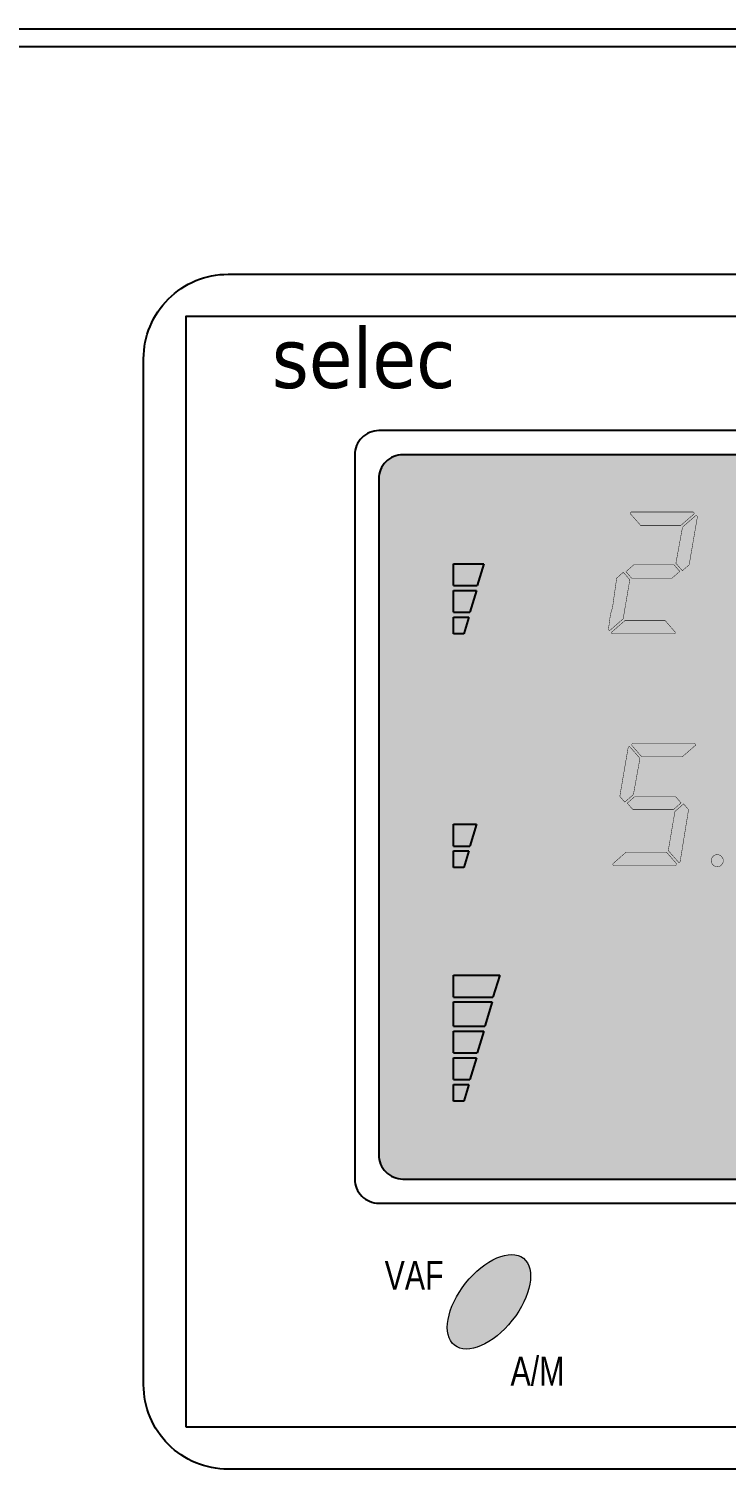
# Model space of a CAD drawing. Header units: inches. Extents: x 21 to 136330, y 8 to 58290.
# Drawn here: x 29113.3 to 29171.1, y 44334.2 to 44453.5 of the extents above; entities that cross this region are included whole.
import ezdxf

# ---------------------------------------------------------------- set-up
doc = ezdxf.new("R2010")
doc.units = ezdxf.units.IN
doc.header["$MEASUREMENT"] = 0
doc.layers.add('@.0.DM. NÉT CHÍNH', color=7, linetype='Continuous')
doc.layers.add('Text', color=4, linetype='Continuous')
doc.styles.get("Standard").update_dxf_attribs({"font": 'arial.ttf'})
doc.styles.add('T25', font='', dxfattribs={"width": 0.8})
doc.styles.get('T25').set_extended_font_data('Dotum')

# ---------------------------------------------------------------- blocks, each defined once
blk = doc.blocks.new('*U118')
at = {"lineweight": 9}
h = blk.add_hatch(color=250, dxfattribs=at)
h.set_gradient(color1=(217, 227, 231), color2=(224, 232, 235), one_color=1, tint=0.9, name='INVCYLINDER')
edge = h.paths.add_edge_path()
edge.add_line((-28, -74.96), (28, -74.96))
edge.add_arc((28, -72.96), 2, 270, 360)
edge.add_line((30, -72.96), (30, -16.96))
edge.add_arc((28, -16.96), 2, 0, 90)
edge.add_line((28, -14.96), (-28, -14.96))
edge.add_arc((-28, -16.96), 2, 90, 180)
edge.add_line((-30, -16.96), (-30, -72.96))
edge.add_arc((-28, -72.96), 2, 180, 270)
h = blk.add_hatch(color=2, dxfattribs=at)
edge = h.paths.add_edge_path()
edge.add_ellipse((-20.87, -85.13), major_axis=(2.86, 3.6), ratio=0.53719, start_angle=0, end_angle=360)
at = {"color": 250}
for p, q in [((-23.8, -25.8), (-23.8, -23.98)), ((-23.8, -23.98), (-21.29, -23.98)), ((-23.8, -25.8), (-23.8, -23.98)), ((-23.8, -23.98), (-21.29, -23.98)), ((-23.8, -25.8), (-23.8, -23.98)), ((-23.8, -23.98), (-21.29, -23.98)), ((-23.8, -25.8), (-23.8, -23.98)), ((-23.8, -23.98), (-21.29, -23.98)), ((-21.29, -23.98), (-21.84, -25.8)), ((-21.29, -23.98), (-21.84, -25.8)), ((-21.29, -23.98), (-21.84, -25.8)), ((-21.29, -23.98), (-21.84, -25.8)), ((-23.8, -25.8), (-21.84, -25.8)), ((-23.8, -25.8), (-21.84, -25.8)), ((-23.8, -25.8), (-21.84, -25.8)), ((-23.8, -25.8), (-21.84, -25.8)), ((-23.8, -28.01), (-23.8, -26.2)), ((-23.8, -26.2), (-21.91, -26.2)), ((-23.8, -28.01), (-23.8, -26.2)), ((-23.8, -26.2), (-21.91, -26.2)), ((-23.8, -28.01), (-23.8, -26.2)), ((-23.8, -26.2), (-21.91, -26.2)), ((-23.8, -28.01), (-23.8, -26.2)), ((-23.8, -26.2), (-21.91, -26.2)), ((-21.91, -26.2), (-22.46, -28.01)), ((-21.91, -26.2), (-22.46, -28.01)), ((-21.91, -26.2), (-22.46, -28.01)), ((-21.91, -26.2), (-22.46, -28.01)), ((-23.8, -28.01), (-22.46, -28.01)), ((-23.8, -28.01), (-22.46, -28.01)), ((-23.8, -28.01), (-22.46, -28.01)), ((-23.8, -28.01), (-22.46, -28.01)), ((-23.8, -29.8), (-23.8, -28.41)), ((-23.8, -28.41), (-22.53, -28.41)), ((-23.8, -29.8), (-23.8, -28.41)), ((-23.8, -28.41), (-22.53, -28.41)), ((-23.8, -29.8), (-23.8, -28.41)), ((-23.8, -28.41), (-22.53, -28.41)), ((-23.8, -29.8), (-23.8, -28.41)), ((-23.8, -28.41), (-22.53, -28.41)), ((-22.53, -28.41), (-22.95, -29.8)), ((-22.53, -28.41), (-22.95, -29.8)), ((-22.53, -28.41), (-22.95, -29.8)), ((-22.53, -28.41), (-22.95, -29.8)), ((-22.95, -29.8), (-23.8, -29.8)), ((-22.95, -29.8), (-23.8, -29.8)), ((-22.95, -29.8), (-23.8, -29.8)), ((-22.95, -29.8), (-23.8, -29.8)), ((-23.8, -47.37), (-23.8, -45.55)), ((-23.8, -45.55), (-21.91, -45.55)), ((-23.8, -47.37), (-23.8, -45.55)), ((-23.8, -45.55), (-21.91, -45.55)), ((-23.8, -47.37), (-23.8, -45.55)), ((-23.8, -45.55), (-21.91, -45.55)), ((-23.8, -47.37), (-23.8, -45.55)), ((-23.8, -45.55), (-21.91, -45.55)), ((-21.91, -45.55), (-22.46, -47.37)), ((-21.91, -45.55), (-22.46, -47.37)), ((-21.91, -45.55), (-22.46, -47.37)), ((-21.91, -45.55), (-22.46, -47.37)), ((-23.8, -47.37), (-22.46, -47.37)), ((-23.8, -47.37), (-22.46, -47.37)), ((-23.8, -47.37), (-22.46, -47.37)), ((-23.8, -47.37), (-22.46, -47.37)), ((-23.8, -49.15), (-23.8, -47.77)), ((-23.8, -47.77), (-22.53, -47.77)), ((-23.8, -49.15), (-23.8, -47.77)), ((-23.8, -47.77), (-22.53, -47.77)), ((-23.8, -49.15), (-23.8, -47.77)), ((-23.8, -47.77), (-22.53, -47.77)), ((-23.8, -49.15), (-23.8, -47.77)), ((-23.8, -47.77), (-22.53, -47.77)), ((-22.53, -47.77), (-22.95, -49.15)), ((-22.53, -47.77), (-22.95, -49.15)), ((-22.53, -47.77), (-22.95, -49.15)), ((-22.53, -47.77), (-22.95, -49.15)), ((-22.95, -49.15), (-23.8, -49.15)), ((-22.95, -49.15), (-23.8, -49.15)), ((-22.95, -49.15), (-23.8, -49.15)), ((-22.95, -49.15), (-23.8, -49.15)), ((-23.8, -59.88), (-23.8, -58.07)), ((-23.8, -58.07), (-19.98, -58.07)), ((-23.8, -59.88), (-23.8, -58.07)), ((-23.8, -58.07), (-19.98, -58.07)), ((-23.8, -59.88), (-23.8, -58.07)), ((-23.8, -58.07), (-19.98, -58.07)), ((-23.8, -59.88), (-23.8, -58.07)), ((-23.8, -58.07), (-19.98, -58.07)), ((-19.98, -58.07), (-20.54, -59.88)), ((-19.98, -58.07), (-20.54, -59.88)), ((-19.98, -58.07), (-20.54, -59.88)), ((-19.98, -58.07), (-20.54, -59.88)), ((-23.8, -59.88), (-20.54, -59.88)), ((-23.8, -59.88), (-20.54, -59.88)), ((-23.8, -59.88), (-20.54, -59.88)), ((-23.8, -59.88), (-20.54, -59.88)), ((-23.8, -62.3), (-23.8, -60.28)), ((-23.8, -60.28), (-20.6, -60.28)), ((-23.8, -62.3), (-23.8, -60.28)), ((-23.8, -60.28), (-20.6, -60.28)), ((-23.8, -62.3), (-23.8, -60.28)), ((-23.8, -60.28), (-20.6, -60.28)), ((-23.8, -62.3), (-23.8, -60.28)), ((-23.8, -60.28), (-20.6, -60.28)), ((-20.6, -60.28), (-21.22, -62.3)), ((-20.6, -60.28), (-21.22, -62.3)), ((-20.6, -60.28), (-21.22, -62.3)), ((-20.6, -60.28), (-21.22, -62.3)), ((-23.8, -62.3), (-21.22, -62.3)), ((-23.8, -62.3), (-21.22, -62.3)), ((-23.8, -62.3), (-21.22, -62.3)), ((-23.8, -62.3), (-21.22, -62.3)), ((-23.8, -64.51), (-23.8, -62.7)), ((-23.8, -62.7), (-21.29, -62.7)), ((-23.8, -64.51), (-23.8, -62.7)), ((-23.8, -62.7), (-21.29, -62.7)), ((-23.8, -64.51), (-23.8, -62.7)), ((-23.8, -62.7), (-21.29, -62.7)), ((-23.8, -64.51), (-23.8, -62.7)), ((-23.8, -62.7), (-21.29, -62.7)), ((-21.29, -62.7), (-21.84, -64.51)), ((-21.29, -62.7), (-21.84, -64.51)), ((-21.29, -62.7), (-21.84, -64.51)), ((-21.29, -62.7), (-21.84, -64.51)), ((-23.8, -64.51), (-21.84, -64.51)), ((-23.8, -64.51), (-21.84, -64.51)), ((-23.8, -64.51), (-21.84, -64.51)), ((-23.8, -64.51), (-21.84, -64.51)), ((-23.8, -66.72), (-23.8, -64.91)), ((-23.8, -64.91), (-21.91, -64.91)), ((-23.8, -66.72), (-23.8, -64.91)), ((-23.8, -64.91), (-21.91, -64.91)), ((-23.8, -66.72), (-23.8, -64.91)), ((-23.8, -64.91), (-21.91, -64.91)), ((-23.8, -66.72), (-23.8, -64.91)), ((-23.8, -64.91), (-21.91, -64.91)), ((-21.91, -64.91), (-22.46, -66.72)), ((-21.91, -64.91), (-22.46, -66.72)), ((-21.91, -64.91), (-22.46, -66.72)), ((-21.91, -64.91), (-22.46, -66.72)), ((-23.8, -66.72), (-22.46, -66.72)), ((-23.8, -66.72), (-22.46, -66.72)), ((-23.8, -66.72), (-22.46, -66.72)), ((-23.8, -66.72), (-22.46, -66.72)), ((-23.8, -68.51), (-23.8, -67.12)), ((-23.8, -67.12), (-22.53, -67.12)), ((-23.8, -68.51), (-23.8, -67.12)), ((-23.8, -67.12), (-22.53, -67.12)), ((-23.8, -68.51), (-23.8, -67.12)), ((-23.8, -67.12), (-22.53, -67.12)), ((-23.8, -68.51), (-23.8, -67.12)), ((-23.8, -67.12), (-22.53, -67.12)), ((-22.53, -67.12), (-22.95, -68.51)), ((-22.53, -67.12), (-22.95, -68.51)), ((-22.53, -67.12), (-22.95, -68.51)), ((-22.53, -67.12), (-22.95, -68.51)), ((-22.95, -68.51), (-23.8, -68.51)), ((-22.95, -68.51), (-23.8, -68.51)), ((-22.95, -68.51), (-23.8, -68.51)), ((-22.95, -68.51), (-23.8, -68.51))]:
    blk.add_line(p, q, dxfattribs=at)
for points in [[(-42.5, 0), (42.5, 0, -0.414214), (49.5, -7), (49.5, -92, -0.414214), (42.5, -99), (-42.5, -99, -0.414214), (-49.5, -92), (-49.5, -7, -0.414214)], [(-28, -74.96), (28, -74.96, 0.414214), (30, -72.96), (30, -16.96, 0.414214), (28, -14.96), (-28, -14.96, 0.414214), (-30, -16.96), (-30, -72.96, 0.414214)]]:
    blk.add_lwpolyline(points, format="xyb", close=True)
at = {"color": 56}
blk.add_lwpolyline([(-46, -95.5), (46, -95.5), (46, -3.5), (-46, -3.5)], close=True, dxfattribs=at)
at = {"color": 252, "true_color": 0x9e9e8a}
blk.add_lwpolyline([(-30, -76.96), (30, -76.96, 0.414214), (32, -74.96), (32, -14.96, 0.414214), (30, -12.96), (-30, -12.96, 0.414214), (-32, -14.96), (-32, -74.96, 0.414214)], format="xyb", close=True, dxfattribs=at)
at = {"color": 250, "linetype": 'ByBlock', "lineweight": -2, "const_width": 0.0353}
for points in [[(-9.12, -19.87), (-9.12, -19.86), (-9.13, -19.85), (-9.13, -19.84), (-9.14, -19.83), (-9.14, -19.81), (-9.14, -19.8), (-9.14, -19.77), (-9.13, -19.75), (-9.11, -19.73), (-9.09, -19.72), (-9.07, -19.7), (-9.04, -19.7), (-3.95, -19.7), (-3.93, -19.7), (-3.9, -19.72), (-3.88, -19.73), (-3.87, -19.75), (-3.86, -19.77), (-3.85, -19.8), (-3.86, -19.82), (-3.86, -19.83), (-3.86, -19.84), (-3.87, -19.86), (-3.88, -19.87), (-3.89, -19.88), (-4.95, -20.8), (-8.3, -20.8)], [(-9.12, -19.87), (-9.12, -19.86), (-9.13, -19.85), (-9.13, -19.84), (-9.14, -19.83), (-9.14, -19.81), (-9.14, -19.8), (-9.14, -19.77), (-9.13, -19.75), (-9.11, -19.73), (-9.09, -19.72), (-9.07, -19.7), (-9.04, -19.7), (-3.95, -19.7), (-3.93, -19.7), (-3.9, -19.72), (-3.88, -19.73), (-3.87, -19.75), (-3.86, -19.77), (-3.85, -19.8), (-3.86, -19.82), (-3.86, -19.83), (-3.86, -19.84), (-3.87, -19.86), (-3.88, -19.87), (-3.89, -19.88), (-4.95, -20.8), (-8.3, -20.8)], [(-9.12, -19.87), (-9.12, -19.86), (-9.13, -19.85), (-9.13, -19.84), (-9.14, -19.83), (-9.14, -19.81), (-9.14, -19.8), (-9.14, -19.77), (-9.13, -19.75), (-9.11, -19.73), (-9.09, -19.72), (-9.07, -19.7), (-9.04, -19.7), (-3.95, -19.7), (-3.93, -19.7), (-3.9, -19.72), (-3.88, -19.73), (-3.87, -19.75), (-3.86, -19.77), (-3.85, -19.8), (-3.86, -19.82), (-3.86, -19.83), (-3.86, -19.84), (-3.87, -19.86), (-3.88, -19.87), (-3.89, -19.88), (-4.95, -20.8), (-8.3, -20.8)], [(-9.12, -19.87), (-9.12, -19.86), (-9.13, -19.85), (-9.13, -19.84), (-9.14, -19.83), (-9.14, -19.81), (-9.14, -19.8), (-9.14, -19.77), (-9.13, -19.75), (-9.11, -19.73), (-9.09, -19.72), (-9.07, -19.7), (-9.04, -19.7), (-3.95, -19.7), (-3.93, -19.7), (-3.9, -19.72), (-3.88, -19.73), (-3.87, -19.75), (-3.86, -19.77), (-3.85, -19.8), (-3.86, -19.82), (-3.86, -19.83), (-3.86, -19.84), (-3.87, -19.86), (-3.88, -19.87), (-3.89, -19.88), (-4.95, -20.8), (-8.3, -20.8)], [(-5.37, -23.95), (-4.82, -20.95), (-3.76, -20.03), (-3.75, -20.02), (-3.74, -20.01), (-3.73, -20.01), (-3.72, -20.01), (-3.7, -20), (-3.69, -20), (-3.67, -20.01), (-3.64, -20.02), (-3.62, -20.03), (-3.61, -20.05), (-3.6, -20.08), (-3.59, -20.1), (-3.59, -20.11), (-3.59, -20.11), (-3.59, -20.11), (-3.59, -20.11), (-3.59, -20.11), (-3.59, -20.12), (-4.27, -24.08), (-4.83, -24.56)], [(-5.37, -23.95), (-4.82, -20.95), (-3.76, -20.03), (-3.75, -20.02), (-3.74, -20.01), (-3.73, -20.01), (-3.72, -20.01), (-3.7, -20), (-3.69, -20), (-3.67, -20.01), (-3.64, -20.02), (-3.62, -20.03), (-3.61, -20.05), (-3.6, -20.08), (-3.59, -20.1), (-3.59, -20.11), (-3.59, -20.11), (-3.59, -20.11), (-3.59, -20.11), (-3.59, -20.11), (-3.59, -20.12), (-4.27, -24.08), (-4.83, -24.56)], [(-5.37, -23.95), (-4.82, -20.95), (-3.76, -20.03), (-3.75, -20.02), (-3.74, -20.01), (-3.73, -20.01), (-3.72, -20.01), (-3.7, -20), (-3.69, -20), (-3.67, -20.01), (-3.64, -20.02), (-3.62, -20.03), (-3.61, -20.05), (-3.6, -20.08), (-3.59, -20.1), (-3.59, -20.11), (-3.59, -20.11), (-3.59, -20.11), (-3.59, -20.11), (-3.59, -20.11), (-3.59, -20.12), (-4.27, -24.08), (-4.83, -24.56)], [(-5.37, -23.95), (-4.82, -20.95), (-3.76, -20.03), (-3.75, -20.02), (-3.74, -20.01), (-3.73, -20.01), (-3.72, -20.01), (-3.7, -20), (-3.69, -20), (-3.67, -20.01), (-3.64, -20.02), (-3.62, -20.03), (-3.61, -20.05), (-3.6, -20.08), (-3.59, -20.1), (-3.59, -20.11), (-3.59, -20.11), (-3.59, -20.11), (-3.59, -20.11), (-3.59, -20.11), (-3.59, -20.12), (-4.27, -24.08), (-4.83, -24.56)], [(-10.8, -29.47), (-9.74, -28.55), (-9.19, -25.31), (-9.73, -24.69), (-10.28, -25.18), (-10.33, -25.54), (-10.46, -26.44), (-10.62, -27.6), (-10.79, -28.14), (-10.91, -29.04), (-10.96, -29.4), (-10.96, -29.43), (-10.95, -29.45), (-10.94, -29.47), (-10.92, -29.49), (-10.89, -29.5), (-10.86, -29.5), (-10.85, -29.5), (-10.84, -29.5), (-10.83, -29.49), (-10.82, -29.49), (-10.81, -29.48)], [(-10.8, -29.47), (-9.74, -28.55), (-9.19, -25.31), (-9.73, -24.69), (-10.28, -25.18), (-10.33, -25.54), (-10.46, -26.44), (-10.62, -27.6), (-10.79, -28.14), (-10.91, -29.04), (-10.96, -29.4), (-10.96, -29.43), (-10.95, -29.45), (-10.94, -29.47), (-10.92, -29.49), (-10.89, -29.5), (-10.86, -29.5), (-10.85, -29.5), (-10.84, -29.5), (-10.83, -29.49), (-10.82, -29.49), (-10.81, -29.48)], [(-10.8, -29.47), (-9.74, -28.55), (-9.19, -25.31), (-9.73, -24.69), (-10.28, -25.18), (-10.33, -25.54), (-10.46, -26.44), (-10.62, -27.6), (-10.79, -28.14), (-10.91, -29.04), (-10.96, -29.4), (-10.96, -29.43), (-10.95, -29.45), (-10.94, -29.47), (-10.92, -29.49), (-10.89, -29.5), (-10.86, -29.5), (-10.85, -29.5), (-10.84, -29.5), (-10.83, -29.49), (-10.82, -29.49), (-10.81, -29.48)], [(-10.8, -29.47), (-9.74, -28.55), (-9.19, -25.31), (-9.73, -24.69), (-10.28, -25.18), (-10.33, -25.54), (-10.46, -26.44), (-10.62, -27.6), (-10.79, -28.14), (-10.91, -29.04), (-10.96, -29.4), (-10.96, -29.43), (-10.95, -29.45), (-10.94, -29.47), (-10.92, -29.49), (-10.89, -29.5), (-10.86, -29.5), (-10.85, -29.5), (-10.84, -29.5), (-10.83, -29.49), (-10.82, -29.49), (-10.81, -29.48)], [(-9.04, -25.18), (-9.51, -24.64), (-8.87, -24.08), (-5.52, -24.08), (-5.05, -24.62), (-5.69, -25.18)], [(-9.04, -25.18), (-9.51, -24.64), (-8.87, -24.08), (-5.52, -24.08), (-5.05, -24.62), (-5.69, -25.18)], [(-9.04, -25.18), (-9.51, -24.64), (-8.87, -24.08), (-5.52, -24.08), (-5.05, -24.62), (-5.69, -25.18)], [(-9.04, -25.18), (-9.51, -24.64), (-8.87, -24.08), (-5.52, -24.08), (-5.05, -24.62), (-5.69, -25.18)], [(-10.6, -29.8), (-10.63, -29.8), (-10.65, -29.79), (-10.67, -29.77), (-10.69, -29.75), (-10.7, -29.73), (-10.7, -29.7), (-10.7, -29.69), (-10.7, -29.67), (-10.69, -29.66), (-10.69, -29.65), (-10.68, -29.64), (-10.67, -29.63), (-9.6, -28.7), (-6.25, -28.7), (-5.44, -29.64), (-5.43, -29.65), (-5.43, -29.66), (-5.42, -29.67), (-5.42, -29.68), (-5.42, -29.69), (-5.42, -29.7), (-5.42, -29.73), (-5.43, -29.75), (-5.45, -29.77), (-5.47, -29.79), (-5.49, -29.8), (-5.52, -29.8)], [(-10.6, -29.8), (-10.63, -29.8), (-10.65, -29.79), (-10.67, -29.77), (-10.69, -29.75), (-10.7, -29.73), (-10.7, -29.7), (-10.7, -29.69), (-10.7, -29.67), (-10.69, -29.66), (-10.69, -29.65), (-10.68, -29.64), (-10.67, -29.63), (-9.6, -28.7), (-6.25, -28.7), (-5.44, -29.64), (-5.43, -29.65), (-5.43, -29.66), (-5.42, -29.67), (-5.42, -29.68), (-5.42, -29.69), (-5.42, -29.7), (-5.42, -29.73), (-5.43, -29.75), (-5.45, -29.77), (-5.47, -29.79), (-5.49, -29.8), (-5.52, -29.8)], [(-10.6, -29.8), (-10.63, -29.8), (-10.65, -29.79), (-10.67, -29.77), (-10.69, -29.75), (-10.7, -29.73), (-10.7, -29.7), (-10.7, -29.69), (-10.7, -29.67), (-10.69, -29.66), (-10.69, -29.65), (-10.68, -29.64), (-10.67, -29.63), (-9.6, -28.7), (-6.25, -28.7), (-5.44, -29.64), (-5.43, -29.65), (-5.43, -29.66), (-5.42, -29.67), (-5.42, -29.68), (-5.42, -29.69), (-5.42, -29.7), (-5.42, -29.73), (-5.43, -29.75), (-5.45, -29.77), (-5.47, -29.79), (-5.49, -29.8), (-5.52, -29.8)], [(-10.6, -29.8), (-10.63, -29.8), (-10.65, -29.79), (-10.67, -29.77), (-10.69, -29.75), (-10.7, -29.73), (-10.7, -29.7), (-10.7, -29.69), (-10.7, -29.67), (-10.69, -29.66), (-10.69, -29.65), (-10.68, -29.64), (-10.67, -29.63), (-9.6, -28.7), (-6.25, -28.7), (-5.44, -29.64), (-5.43, -29.65), (-5.43, -29.66), (-5.42, -29.67), (-5.42, -29.68), (-5.42, -29.69), (-5.42, -29.7), (-5.42, -29.73), (-5.43, -29.75), (-5.45, -29.77), (-5.47, -29.79), (-5.49, -29.8), (-5.52, -29.8)], [(-9.61, -43.73), (-10.02, -43.26), (-9.33, -39.23), (-9.33, -39.21), (-9.32, -39.19), (-9.3, -39.17), (-9.28, -39.16), (-9.26, -39.15), (-9.23, -39.14), (-9.22, -39.14), (-9.21, -39.15), (-9.19, -39.15), (-9.18, -39.16), (-9.17, -39.17), (-9.16, -39.18), (-8.35, -40.11), (-8.89, -43.11)], [(-9.61, -43.73), (-10.02, -43.26), (-9.33, -39.23), (-9.33, -39.21), (-9.32, -39.19), (-9.3, -39.17), (-9.28, -39.16), (-9.26, -39.15), (-9.23, -39.14), (-9.22, -39.14), (-9.21, -39.15), (-9.19, -39.15), (-9.18, -39.16), (-9.17, -39.17), (-9.16, -39.18), (-8.35, -40.11), (-8.89, -43.11)], [(-9.61, -43.73), (-10.02, -43.26), (-9.33, -39.23), (-9.33, -39.21), (-9.32, -39.19), (-9.3, -39.17), (-9.28, -39.16), (-9.26, -39.15), (-9.23, -39.14), (-9.22, -39.14), (-9.21, -39.15), (-9.19, -39.15), (-9.18, -39.16), (-9.17, -39.17), (-9.16, -39.18), (-8.35, -40.11), (-8.89, -43.11)], [(-9.61, -43.73), (-10.02, -43.26), (-9.33, -39.23), (-9.33, -39.21), (-9.32, -39.19), (-9.3, -39.17), (-9.28, -39.16), (-9.26, -39.15), (-9.23, -39.14), (-9.22, -39.14), (-9.21, -39.15), (-9.19, -39.15), (-9.18, -39.16), (-9.17, -39.17), (-9.16, -39.18), (-8.35, -40.11), (-8.89, -43.11)], [(-9.01, -39.05), (-9.02, -39.04), (-9.02, -39.03), (-9.03, -39.02), (-9.03, -39.01), (-9.03, -38.99), (-9.03, -38.98), (-9.03, -38.95), (-9.02, -38.93), (-9, -38.91), (-8.98, -38.9), (-8.96, -38.88), (-8.93, -38.88), (-3.85, -38.88), (-3.82, -38.88), (-3.8, -38.9), (-3.78, -38.91), (-3.76, -38.93), (-3.75, -38.95), (-3.75, -38.98), (-3.75, -39), (-3.75, -39.01), (-3.76, -39.02), (-3.76, -39.04), (-3.77, -39.05), (-3.78, -39.06), (-4.84, -39.98), (-8.2, -39.98)], [(-9.01, -39.05), (-9.02, -39.04), (-9.02, -39.03), (-9.03, -39.02), (-9.03, -39.01), (-9.03, -38.99), (-9.03, -38.98), (-9.03, -38.95), (-9.02, -38.93), (-9, -38.91), (-8.98, -38.9), (-8.96, -38.88), (-8.93, -38.88), (-3.85, -38.88), (-3.82, -38.88), (-3.8, -38.9), (-3.78, -38.91), (-3.76, -38.93), (-3.75, -38.95), (-3.75, -38.98), (-3.75, -39), (-3.75, -39.01), (-3.76, -39.02), (-3.76, -39.04), (-3.77, -39.05), (-3.78, -39.06), (-4.84, -39.98), (-8.2, -39.98)], [(-9.01, -39.05), (-9.02, -39.04), (-9.02, -39.03), (-9.03, -39.02), (-9.03, -39.01), (-9.03, -38.99), (-9.03, -38.98), (-9.03, -38.95), (-9.02, -38.93), (-9, -38.91), (-8.98, -38.9), (-8.96, -38.88), (-8.93, -38.88), (-3.85, -38.88), (-3.82, -38.88), (-3.8, -38.9), (-3.78, -38.91), (-3.76, -38.93), (-3.75, -38.95), (-3.75, -38.98), (-3.75, -39), (-3.75, -39.01), (-3.76, -39.02), (-3.76, -39.04), (-3.77, -39.05), (-3.78, -39.06), (-4.84, -39.98), (-8.2, -39.98)], [(-9.01, -39.05), (-9.02, -39.04), (-9.02, -39.03), (-9.03, -39.02), (-9.03, -39.01), (-9.03, -38.99), (-9.03, -38.98), (-9.03, -38.95), (-9.02, -38.93), (-9, -38.91), (-8.98, -38.9), (-8.96, -38.88), (-8.93, -38.88), (-3.85, -38.88), (-3.82, -38.88), (-3.8, -38.9), (-3.78, -38.91), (-3.76, -38.93), (-3.75, -38.95), (-3.75, -38.98), (-3.75, -39), (-3.75, -39.01), (-3.76, -39.02), (-3.76, -39.04), (-3.77, -39.05), (-3.78, -39.06), (-4.84, -39.98), (-8.2, -39.98)], [(-8.93, -44.36), (-9.4, -43.82), (-8.76, -43.26), (-5.41, -43.26), (-4.94, -43.8), (-5.58, -44.36)], [(-8.93, -44.36), (-9.4, -43.82), (-8.76, -43.26), (-5.41, -43.26), (-4.94, -43.8), (-5.58, -44.36)], [(-8.93, -44.36), (-9.4, -43.82), (-8.76, -43.26), (-5.41, -43.26), (-4.94, -43.8), (-5.58, -44.36)], [(-8.93, -44.36), (-9.4, -43.82), (-8.76, -43.26), (-5.41, -43.26), (-4.94, -43.8), (-5.58, -44.36)], [(-4.32, -44.36), (-4.73, -43.88), (-5.45, -44.51), (-6, -47.75), (-5.18, -48.68), (-5.17, -48.7), (-5.16, -48.7), (-5.15, -48.71), (-5.14, -48.72), (-5.12, -48.72), (-5.11, -48.72), (-5.08, -48.72), (-5.06, -48.71), (-5.04, -48.69), (-5.03, -48.68), (-5.01, -48.66), (-5.01, -48.63)], [(-4.32, -44.36), (-4.73, -43.88), (-5.45, -44.51), (-6, -47.75), (-5.18, -48.68), (-5.17, -48.7), (-5.16, -48.7), (-5.15, -48.71), (-5.14, -48.72), (-5.12, -48.72), (-5.11, -48.72), (-5.08, -48.72), (-5.06, -48.71), (-5.04, -48.69), (-5.03, -48.68), (-5.01, -48.66), (-5.01, -48.63)], [(-4.32, -44.36), (-4.73, -43.88), (-5.45, -44.51), (-6, -47.75), (-5.18, -48.68), (-5.17, -48.7), (-5.16, -48.7), (-5.15, -48.71), (-5.14, -48.72), (-5.12, -48.72), (-5.11, -48.72), (-5.08, -48.72), (-5.06, -48.71), (-5.04, -48.69), (-5.03, -48.68), (-5.01, -48.66), (-5.01, -48.63)], [(-4.32, -44.36), (-4.73, -43.88), (-5.45, -44.51), (-6, -47.75), (-5.18, -48.68), (-5.17, -48.7), (-5.16, -48.7), (-5.15, -48.71), (-5.14, -48.72), (-5.12, -48.72), (-5.11, -48.72), (-5.08, -48.72), (-5.06, -48.71), (-5.04, -48.69), (-5.03, -48.68), (-5.01, -48.66), (-5.01, -48.63)], [(-10.49, -48.98), (-10.52, -48.98), (-10.54, -48.97), (-10.57, -48.95), (-10.58, -48.93), (-10.59, -48.91), (-10.59, -48.88), (-10.59, -48.87), (-10.59, -48.85), (-10.59, -48.84), (-10.58, -48.83), (-10.57, -48.82), (-10.56, -48.81), (-9.5, -47.88), (-6.15, -47.88), (-5.33, -48.82), (-5.33, -48.83), (-5.32, -48.84), (-5.32, -48.85), (-5.31, -48.86), (-5.31, -48.87), (-5.31, -48.88), (-5.31, -48.91), (-5.32, -48.93), (-5.34, -48.95), (-5.36, -48.97), (-5.38, -48.98), (-5.41, -48.98)], [(-10.49, -48.98), (-10.52, -48.98), (-10.54, -48.97), (-10.57, -48.95), (-10.58, -48.93), (-10.59, -48.91), (-10.59, -48.88), (-10.59, -48.87), (-10.59, -48.85), (-10.59, -48.84), (-10.58, -48.83), (-10.57, -48.82), (-10.56, -48.81), (-9.5, -47.88), (-6.15, -47.88), (-5.33, -48.82), (-5.33, -48.83), (-5.32, -48.84), (-5.32, -48.85), (-5.31, -48.86), (-5.31, -48.87), (-5.31, -48.88), (-5.31, -48.91), (-5.32, -48.93), (-5.34, -48.95), (-5.36, -48.97), (-5.38, -48.98), (-5.41, -48.98)], [(-10.49, -48.98), (-10.52, -48.98), (-10.54, -48.97), (-10.57, -48.95), (-10.58, -48.93), (-10.59, -48.91), (-10.59, -48.88), (-10.59, -48.87), (-10.59, -48.85), (-10.59, -48.84), (-10.58, -48.83), (-10.57, -48.82), (-10.56, -48.81), (-9.5, -47.88), (-6.15, -47.88), (-5.33, -48.82), (-5.33, -48.83), (-5.32, -48.84), (-5.32, -48.85), (-5.31, -48.86), (-5.31, -48.87), (-5.31, -48.88), (-5.31, -48.91), (-5.32, -48.93), (-5.34, -48.95), (-5.36, -48.97), (-5.38, -48.98), (-5.41, -48.98)], [(-10.49, -48.98), (-10.52, -48.98), (-10.54, -48.97), (-10.57, -48.95), (-10.58, -48.93), (-10.59, -48.91), (-10.59, -48.88), (-10.59, -48.87), (-10.59, -48.85), (-10.59, -48.84), (-10.58, -48.83), (-10.57, -48.82), (-10.56, -48.81), (-9.5, -47.88), (-6.15, -47.88), (-5.33, -48.82), (-5.33, -48.83), (-5.32, -48.84), (-5.32, -48.85), (-5.31, -48.86), (-5.31, -48.87), (-5.31, -48.88), (-5.31, -48.91), (-5.32, -48.93), (-5.34, -48.95), (-5.36, -48.97), (-5.38, -48.98), (-5.41, -48.98)], [(-1.44, -48.58), (-1.46, -48.45), (-1.51, -48.33), (-1.59, -48.23), (-1.69, -48.15), (-1.81, -48.1), (-1.94, -48.08), (-2.07, -48.1), (-2.19, -48.15), (-2.29, -48.23), (-2.37, -48.33), (-2.42, -48.45), (-2.44, -48.58), (-2.42, -48.72), (-2.37, -48.84), (-2.29, -48.94), (-2.19, -49.02), (-2.07, -49.07), (-1.94, -49.08), (-1.81, -49.07), (-1.69, -49.02), (-1.59, -48.94), (-1.51, -48.84), (-1.46, -48.72)], [(-1.44, -48.58), (-1.46, -48.45), (-1.51, -48.33), (-1.59, -48.23), (-1.69, -48.15), (-1.81, -48.1), (-1.94, -48.08), (-2.07, -48.1), (-2.19, -48.15), (-2.29, -48.23), (-2.37, -48.33), (-2.42, -48.45), (-2.44, -48.58), (-2.42, -48.72), (-2.37, -48.84), (-2.29, -48.94), (-2.19, -49.02), (-2.07, -49.07), (-1.94, -49.08), (-1.81, -49.07), (-1.69, -49.02), (-1.59, -48.94), (-1.51, -48.84), (-1.46, -48.72)], [(-1.44, -48.58), (-1.46, -48.45), (-1.51, -48.33), (-1.59, -48.23), (-1.69, -48.15), (-1.81, -48.1), (-1.94, -48.08), (-2.07, -48.1), (-2.19, -48.15), (-2.29, -48.23), (-2.37, -48.33), (-2.42, -48.45), (-2.44, -48.58), (-2.42, -48.72), (-2.37, -48.84), (-2.29, -48.94), (-2.19, -49.02), (-2.07, -49.07), (-1.94, -49.08), (-1.81, -49.07), (-1.69, -49.02), (-1.59, -48.94), (-1.51, -48.84), (-1.46, -48.72)], [(-1.44, -48.58), (-1.46, -48.45), (-1.51, -48.33), (-1.59, -48.23), (-1.69, -48.15), (-1.81, -48.1), (-1.94, -48.08), (-2.07, -48.1), (-2.19, -48.15), (-2.29, -48.23), (-2.37, -48.33), (-2.42, -48.45), (-2.44, -48.58), (-2.42, -48.72), (-2.37, -48.84), (-2.29, -48.94), (-2.19, -49.02), (-2.07, -49.07), (-1.94, -49.08), (-1.81, -49.07), (-1.69, -49.02), (-1.59, -48.94), (-1.51, -48.84), (-1.46, -48.72)]]:
    blk.add_lwpolyline(points, close=True, dxfattribs=at)
at = {"color": 2, "lineweight": 9}
blk.add_ellipse((-20.87, -85.13), major_axis=(2.86, 3.6), ratio=0.53719, dxfattribs=at)
at = {"color": 2, "insert": (-31.27, -6.97), "char_height": 5, "width": 2201.8203, "attachment_point": 5}
blk.add_mtext('{\\fTahoma|b0|i0|c0|p34;selec}', dxfattribs=at)
at = {"layer": 'Text', "color": 2, "style": 'T25', "width": 0.8}
for s, p in [('VAF', (-29.52, -84.14)), ('A/M', (-19.08, -92.07))]:
    blk.add_text(s, height=2.402, dxfattribs=at).set_placement(p)

msp = doc.modelspace()

# ---------------------------------------------------------------- linework, layer by layer
at = {"layer": '@.0.DM. NÉT CHÍNH'}
msp.add_lwpolyline([(28871.111, 44453.5372), (29233.5075, 44453.5372), (29233.5075, 44452.0372), (28871.111, 44452.0372)], close=True, dxfattribs=at)

# ---------------------------------------------------------------- block references
msp.add_blockref('*U118', (29172.3092, 44433.2041))

doc.saveas('drawing.dxf')
